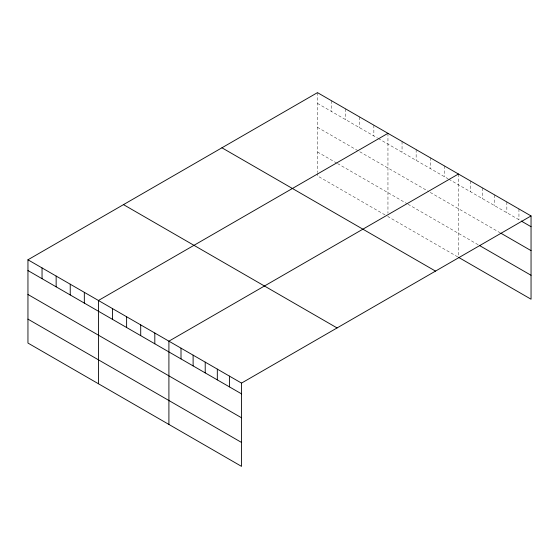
<?xml version="1.0" encoding="UTF-8"?>
<svg xmlns="http://www.w3.org/2000/svg" width="559" height="559" viewBox="0 0 559 559"><rect width="100%" height="100%" fill="white"/><g stroke="black" fill="none" stroke-linecap="round" stroke-linejoin="round"><path stroke-width="0.42" stroke-dasharray="2.79 2.1" d="M317.477 103.394L377.57 138.087M378.31 138.52L448.045 178.782M448.793 179.208L520.457 220.588M317.477 127.326L358.277 150.881M359.765 151.741L428.76 191.569M430.241 192.429L500.039 232.726M317.477 151.978L336.763 163.116M337.503 163.542L407.245 203.804M407.986 204.231L478.86 245.149M384.99 214.88L317.477 175.903L317.477 173.339M457.695 256.861L387.953 216.599L387.953 214.034M518.948 208.954L518.948 219.715M506.845 201.967L506.845 212.727M494.743 194.979L494.743 205.74M482.641 187.992L482.641 198.752M470.538 181.004L470.538 191.765M458.436 174.017L458.436 256.434M444.342 165.876L444.342 176.637M430.241 157.736L430.241 168.504M416.148 149.602L416.148 160.363M402.054 141.462L402.054 152.223M387.953 133.322L387.953 213.175M373.859 125.188L373.859 135.949M359.765 117.048L359.765 127.808M345.665 108.907L345.665 119.675M331.571 100.774L331.571 111.534M317.477 92.633L317.477 172.486"/><path stroke-width="0.84" d="M27.95 259.788L241.523 383.097L241.523 466.367L27.95 343.058L27.95 259.788L317.477 92.633L531.05 215.942L531.05 299.212L458.436 257.287M387.953 133.322L98.433 300.483L98.433 383.754M458.436 174.017L168.909 341.172L168.909 424.442M241.523 383.097L531.05 215.942M521.219 221.022L531.05 226.702M500.794 233.159L531.05 250.628M479.615 245.59L531.05 275.28M221.93 147.793L435.51 271.101M123.49 204.629L337.07 327.937M27.95 270.549L241.523 393.857M27.95 294.481L241.523 417.783M27.95 319.133L241.523 442.442M229.421 376.109L229.421 386.87M217.318 369.122L217.318 379.882M205.216 362.134L205.216 372.895M193.114 355.147L193.114 365.907M181.011 348.159L181.011 358.92M154.815 333.031L154.815 343.799M140.714 324.898L140.714 335.659M126.62 316.757L126.62 327.518M112.527 308.617L112.527 319.378M84.332 292.343L84.332 303.104M70.238 284.203L70.238 294.963M56.145 276.069L56.145 286.83M42.044 267.929L42.044 278.689"/></g></svg>
